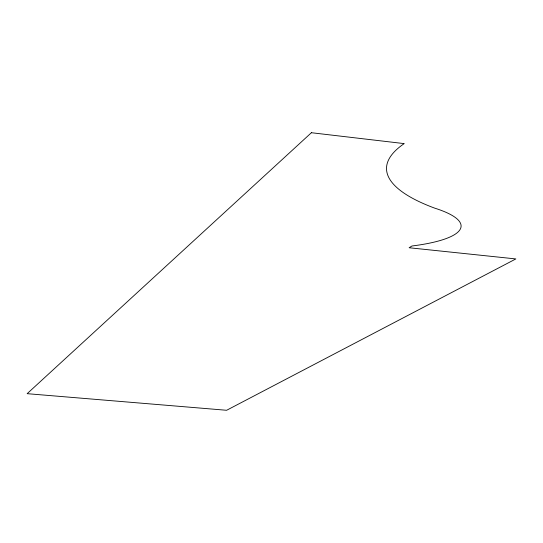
<?xml version="1.0" encoding="UTF-8"?>
<svg xmlns="http://www.w3.org/2000/svg" width="543" height="543" viewBox="0 0 543 543"><rect width="100%" height="100%" fill="white"/><g stroke="black" fill="none" stroke-linecap="round" stroke-linejoin="round"><path stroke-width="0.81" d="M311.397 132.723L27.15 393.675L226.621 410.277L515.85 258.93L409.137 247.744L411.954 245.993A114.79 26.498 2.2 0 0 434.733 208.152A281.471 71.147 -0.2 0 1 404.202 143.61L311.397 132.723"/></g></svg>
